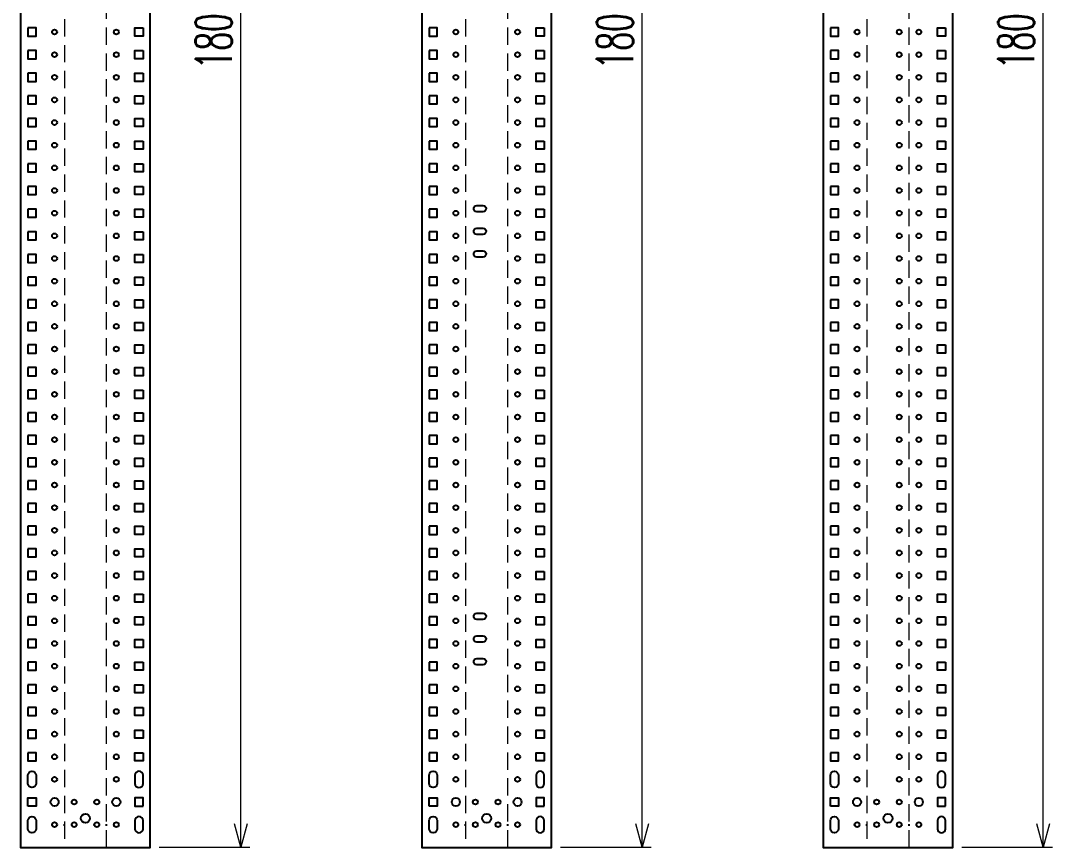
# Model space of a CAD drawing. Header units: millimetres. Extents: x 44190 to 77260, y -67199 to -50358.
# Drawn here: x 64819 to 65959, y -57445 to -56533 of the extents above; entities that cross this region are included whole.
import ezdxf

# ---------------------------------------------------------------- set-up
doc = ezdxf.new("R2010")
doc.units = ezdxf.units.MM
doc.header["$LTSCALE"] = 3
doc.linetypes.add('HIDDEN', pattern=[9.525, 6.35, -3.175])
doc.layers.add('@.DM. KÍCH THƯỚC', color=8, linetype='Continuous', transparency=0.2)
doc.layers.add('@.DM. NÉT CHÍNH', color=7, linetype='Continuous')
doc.layers.add('@.DM. NÉT ĐỤC', color=2, linetype='Continuous')
doc.layers.add('@.DM. NÉT ĐỨT', color=8, linetype='HIDDEN', lineweight=9)
doc.styles.add('Ann_w01', font='romans.shx', dxfattribs={"width": 0.6, "bigfont": 'chineset.shx'})
doc.dimstyles.new('Dim 01_SC20', dxfattribs={"dimscale": 20, "dimtxt": 2, "dimasz": 1.3, "dimexe": 0.5, "dimexo": 0.5, "dimgap": 0.5, "dimtad": 1, "dimdec": 1, "dimzin": 12, "dimdsep": 46, "dimtxsty": 'Ann_w01', "dimblk": 'OPEN30', "dimcen": 1.5, "dimclrd": 6, "dimclre": 6, "dimclrt": 3, "dimadec": 1, "dimazin": 3, "dimtm": 1e-09, "dimtfac": 1, "dimtdec": 1, "dimtix": 1, "dimtmove": 0, "dimatfit": 3, "dimldrblk": 'OPEN30', "dimfxl": 1, "dimtolj": 1, "dimlwd": 20, "dimlwe": 20, "dimarcsym": 0})

# ---------------------------------------------------------------- blocks, each defined once
blk = doc.blocks.new('_Open30')
at = {"color": 0, "linetype": 'ByBlock', "lineweight": -2}
for p, q in [((-1, 0.268), (0, 0)), ((0, 0), (-1, -0.268)), ((0, 0), (-1, 0))]:
    blk.add_line(p, q, dxfattribs=at)
blk = doc.blocks.new('*D179')
at = {"layer": '@.DM. KÍCH THƯỚC', "color": 6, "lineweight": 20, "transparency": 16777216}
for p, q in [((65415.6, -55645.2), (65515.6, -55645.2)), ((65505.6, -57419.2), (65505.6, -55671.2)), ((65415.6, -57445.2), (65515.6, -57445.2))]:
    blk.add_line(p, q, dxfattribs=at)
at = {"layer": 'Defpoints', "color": 0, "transparency": 16777216}
for p in [(65405.6, -55645.2), (65505.6, -55645.2), (65405.6, -57445.2)]:
    blk.add_point(p, dxfattribs=at)
at = {"layer": '@.DM. KÍCH THƯỚC', "color": 6, "lineweight": 20, "transparency": 16777216, "xscale": 26, "yscale": 26, "zscale": 26}
for p, rotation in [((65505.6, -55645.2), 90), ((65505.6, -57445.2), 270)]:
    blk.add_blockref('_Open30', p, dxfattribs=dict(at, rotation=rotation))
at = {"layer": '@.DM. KÍCH THƯỚC', "color": 3, "transparency": 16777216, "insert": (65475.6, -56545.2), "char_height": 40, "attachment_point": 5, "rotation": 90, "style": 'Ann_w01'}
blk.add_mtext('\\A1;1800', dxfattribs=at)
blk = doc.blocks.new('*D183')
at = {"layer": '@.DM. KÍCH THƯỚC', "color": 6, "lineweight": 20, "transparency": 16777216}
for p, q in [((64972.4, -55645.2), (65072.4, -55645.2)), ((65062.4, -57419.2), (65062.4, -55671.2)), ((64972.4, -57445.2), (65072.4, -57445.2))]:
    blk.add_line(p, q, dxfattribs=at)
at = {"layer": 'Defpoints', "color": 0, "transparency": 16777216}
for p in [(64962.4, -55645.2), (65062.4, -55645.2), (64962.4, -57445.2)]:
    blk.add_point(p, dxfattribs=at)
at = {"layer": '@.DM. KÍCH THƯỚC', "color": 6, "lineweight": 20, "transparency": 16777216, "xscale": 26, "yscale": 26, "zscale": 26}
for p, rotation in [((65062.4, -55645.2), 90), ((65062.4, -57445.2), 270)]:
    blk.add_blockref('_Open30', p, dxfattribs=dict(at, rotation=rotation))
at = {"layer": '@.DM. KÍCH THƯỚC', "color": 3, "transparency": 16777216, "insert": (65032.4, -56545.2), "char_height": 40, "attachment_point": 5, "rotation": 90, "style": 'Ann_w01'}
blk.add_mtext('\\A1;1800', dxfattribs=at)
blk = doc.blocks.new('*D196')
at = {"layer": '@.DM. KÍCH THƯỚC', "color": 6, "lineweight": 20, "transparency": 16777216}
for p, q in [((65858.8, -55645.2), (65958.8, -55645.2)), ((65948.8, -57419.2), (65948.8, -55671.2)), ((65858.8, -57445.2), (65958.8, -57445.2))]:
    blk.add_line(p, q, dxfattribs=at)
at = {"layer": 'Defpoints', "color": 0, "transparency": 16777216}
for p in [(65848.8, -55645.2), (65948.8, -55645.2), (65848.8, -57445.2)]:
    blk.add_point(p, dxfattribs=at)
at = {"layer": '@.DM. KÍCH THƯỚC', "color": 6, "lineweight": 20, "transparency": 16777216, "xscale": 26, "yscale": 26, "zscale": 26}
for p, rotation in [((65948.8, -55645.2), 90), ((65948.8, -57445.2), 270)]:
    blk.add_blockref('_Open30', p, dxfattribs=dict(at, rotation=rotation))
at = {"layer": '@.DM. KÍCH THƯỚC', "color": 3, "transparency": 16777216, "insert": (65918.8, -56545.2), "char_height": 40, "attachment_point": 5, "rotation": 90, "style": 'Ann_w01'}
blk.add_mtext('\\A1;1800', dxfattribs=at)

msp = doc.modelspace()

# ---------------------------------------------------------------- linework, layer by layer
at = {"layer": '@.DM. NÉT CHÍNH', "color": 1}
for p, q in [((64867.5, -57421.52), (64867.5, -57419.52)), ((64914.1, -57421.52), (64914.1, -57419.52)), ((65310.7, -57421.52), (65310.7, -57419.52)), ((65357.3, -57421.52), (65357.3, -57419.52)), ((65753.9, -57421.52), (65753.9, -57419.52)), ((65800.5, -57421.52), (65800.5, -57419.52))]:
    msp.add_line(p, q, dxfattribs=at)
at = {"layer": '@.DM. NÉT CHÍNH'}
for points in [[(64819.2, -55645.24), (64819.2, -57445.24), (64962.4, -57445.24), (64962.4, -55645.24)], [(65262.4, -55645.24), (65262.4, -57445.24), (65405.6, -57445.24), (65405.6, -55645.24)], [(65705.6, -55645.24), (65705.6, -57445.24), (65848.8, -57445.24), (65848.8, -55645.24)]]:
    msp.add_lwpolyline(points, close=True, dxfattribs=at)
at = {"layer": '@.DM. NÉT CHÍNH', "color": 2}
for points in [[(64827.2, -56540.74), (64827.2, -56549.74), (64836.2, -56549.74), (64836.2, -56540.74)], [(64954.4, -56540.74), (64954.4, -56549.74), (64945.4, -56549.74), (64945.4, -56540.74)], [(65270.4, -56540.74), (65270.4, -56549.74), (65279.4, -56549.74), (65279.4, -56540.74)], [(65397.6, -56540.74), (65397.6, -56549.74), (65388.6, -56549.74), (65388.6, -56540.74)], [(65713.6, -56540.74), (65713.6, -56549.74), (65722.6, -56549.74), (65722.6, -56540.74)], [(65840.8, -56540.74), (65840.8, -56549.74), (65831.8, -56549.74), (65831.8, -56540.74)], [(64827.2, -56565.74), (64827.2, -56574.74), (64836.2, -56574.74), (64836.2, -56565.74)], [(64954.4, -56565.74), (64954.4, -56574.74), (64945.4, -56574.74), (64945.4, -56565.74)], [(65270.4, -56565.74), (65270.4, -56574.74), (65279.4, -56574.74), (65279.4, -56565.74)], [(65397.6, -56565.74), (65397.6, -56574.74), (65388.6, -56574.74), (65388.6, -56565.74)], [(65713.6, -56565.74), (65713.6, -56574.74), (65722.6, -56574.74), (65722.6, -56565.74)], [(65840.8, -56565.74), (65840.8, -56574.74), (65831.8, -56574.74), (65831.8, -56565.74)], [(64827.2, -56590.74), (64827.2, -56599.74), (64836.2, -56599.74), (64836.2, -56590.74)], [(64954.4, -56590.74), (64954.4, -56599.74), (64945.4, -56599.74), (64945.4, -56590.74)], [(65270.4, -56590.74), (65270.4, -56599.74), (65279.4, -56599.74), (65279.4, -56590.74)], [(65397.6, -56590.74), (65397.6, -56599.74), (65388.6, -56599.74), (65388.6, -56590.74)], [(65713.6, -56590.74), (65713.6, -56599.74), (65722.6, -56599.74), (65722.6, -56590.74)], [(65840.8, -56590.74), (65840.8, -56599.74), (65831.8, -56599.74), (65831.8, -56590.74)], [(64827.2, -56615.74), (64827.2, -56624.74), (64836.2, -56624.74), (64836.2, -56615.74)], [(64954.4, -56615.74), (64954.4, -56624.74), (64945.4, -56624.74), (64945.4, -56615.74)], [(65270.4, -56615.74), (65270.4, -56624.74), (65279.4, -56624.74), (65279.4, -56615.74)], [(65397.6, -56615.74), (65397.6, -56624.74), (65388.6, -56624.74), (65388.6, -56615.74)], [(65713.6, -56615.74), (65713.6, -56624.74), (65722.6, -56624.74), (65722.6, -56615.74)], [(65840.8, -56615.74), (65840.8, -56624.74), (65831.8, -56624.74), (65831.8, -56615.74)], [(64827.2, -56640.74), (64827.2, -56649.74), (64836.2, -56649.74), (64836.2, -56640.74)], [(64954.4, -56640.74), (64954.4, -56649.74), (64945.4, -56649.74), (64945.4, -56640.74)], [(65270.4, -56640.74), (65270.4, -56649.74), (65279.4, -56649.74), (65279.4, -56640.74)], [(65397.6, -56640.74), (65397.6, -56649.74), (65388.6, -56649.74), (65388.6, -56640.74)], [(65713.6, -56640.74), (65713.6, -56649.74), (65722.6, -56649.74), (65722.6, -56640.74)], [(65840.8, -56640.74), (65840.8, -56649.74), (65831.8, -56649.74), (65831.8, -56640.74)], [(64827.2, -56665.74), (64827.2, -56674.74), (64836.2, -56674.74), (64836.2, -56665.74)], [(64954.4, -56665.74), (64954.4, -56674.74), (64945.4, -56674.74), (64945.4, -56665.74)], [(65270.4, -56665.74), (65270.4, -56674.74), (65279.4, -56674.74), (65279.4, -56665.74)], [(65397.6, -56665.74), (65397.6, -56674.74), (65388.6, -56674.74), (65388.6, -56665.74)], [(65713.6, -56665.74), (65713.6, -56674.74), (65722.6, -56674.74), (65722.6, -56665.74)], [(65840.8, -56665.74), (65840.8, -56674.74), (65831.8, -56674.74), (65831.8, -56665.74)], [(64827.2, -56690.74), (64827.2, -56699.74), (64836.2, -56699.74), (64836.2, -56690.74)], [(64954.4, -56690.74), (64954.4, -56699.74), (64945.4, -56699.74), (64945.4, -56690.74)], [(65270.4, -56690.74), (65270.4, -56699.74), (65279.4, -56699.74), (65279.4, -56690.74)], [(65397.6, -56690.74), (65397.6, -56699.74), (65388.6, -56699.74), (65388.6, -56690.74)], [(65713.6, -56690.74), (65713.6, -56699.74), (65722.6, -56699.74), (65722.6, -56690.74)], [(65840.8, -56690.74), (65840.8, -56699.74), (65831.8, -56699.74), (65831.8, -56690.74)], [(64827.2, -56715.74), (64827.2, -56724.74), (64836.2, -56724.74), (64836.2, -56715.74)], [(64954.4, -56715.74), (64954.4, -56724.74), (64945.4, -56724.74), (64945.4, -56715.74)], [(65270.4, -56715.74), (65270.4, -56724.74), (65279.4, -56724.74), (65279.4, -56715.74)], [(65397.6, -56715.74), (65397.6, -56724.74), (65388.6, -56724.74), (65388.6, -56715.74)], [(65713.6, -56715.74), (65713.6, -56724.74), (65722.6, -56724.74), (65722.6, -56715.74)], [(65840.8, -56715.74), (65840.8, -56724.74), (65831.8, -56724.74), (65831.8, -56715.74)], [(64827.2, -56740.74), (64827.2, -56749.74), (64836.2, -56749.74), (64836.2, -56740.74)], [(64954.4, -56740.74), (64954.4, -56749.74), (64945.4, -56749.74), (64945.4, -56740.74)], [(65270.4, -56740.74), (65270.4, -56749.74), (65279.4, -56749.74), (65279.4, -56740.74)], [(65397.6, -56740.74), (65397.6, -56749.74), (65388.6, -56749.74), (65388.6, -56740.74)], [(65713.6, -56740.74), (65713.6, -56749.74), (65722.6, -56749.74), (65722.6, -56740.74)], [(65840.8, -56740.74), (65840.8, -56749.74), (65831.8, -56749.74), (65831.8, -56740.74)], [(64827.2, -56765.74), (64827.2, -56774.74), (64836.2, -56774.74), (64836.2, -56765.74)], [(64954.4, -56765.74), (64954.4, -56774.74), (64945.4, -56774.74), (64945.4, -56765.74)], [(65270.4, -56765.74), (65270.4, -56774.74), (65279.4, -56774.74), (65279.4, -56765.74)], [(65397.6, -56765.74), (65397.6, -56774.74), (65388.6, -56774.74), (65388.6, -56765.74)], [(65713.6, -56765.74), (65713.6, -56774.74), (65722.6, -56774.74), (65722.6, -56765.74)], [(65840.8, -56765.74), (65840.8, -56774.74), (65831.8, -56774.74), (65831.8, -56765.74)], [(64827.2, -56790.74), (64827.2, -56799.74), (64836.2, -56799.74), (64836.2, -56790.74)], [(64954.4, -56790.74), (64954.4, -56799.74), (64945.4, -56799.74), (64945.4, -56790.74)], [(65270.4, -56790.74), (65270.4, -56799.74), (65279.4, -56799.74), (65279.4, -56790.74)], [(65397.6, -56790.74), (65397.6, -56799.74), (65388.6, -56799.74), (65388.6, -56790.74)], [(65713.6, -56790.74), (65713.6, -56799.74), (65722.6, -56799.74), (65722.6, -56790.74)], [(65840.8, -56790.74), (65840.8, -56799.74), (65831.8, -56799.74), (65831.8, -56790.74)], [(64827.2, -56815.74), (64827.2, -56824.74), (64836.2, -56824.74), (64836.2, -56815.74)], [(64954.4, -56815.74), (64954.4, -56824.74), (64945.4, -56824.74), (64945.4, -56815.74)], [(65270.4, -56815.74), (65270.4, -56824.74), (65279.4, -56824.74), (65279.4, -56815.74)], [(65397.6, -56815.74), (65397.6, -56824.74), (65388.6, -56824.74), (65388.6, -56815.74)], [(65713.6, -56815.74), (65713.6, -56824.74), (65722.6, -56824.74), (65722.6, -56815.74)], [(65840.8, -56815.74), (65840.8, -56824.74), (65831.8, -56824.74), (65831.8, -56815.74)], [(64827.2, -56840.74), (64827.2, -56849.74), (64836.2, -56849.74), (64836.2, -56840.74)], [(64954.4, -56840.74), (64954.4, -56849.74), (64945.4, -56849.74), (64945.4, -56840.74)], [(65270.4, -56840.74), (65270.4, -56849.74), (65279.4, -56849.74), (65279.4, -56840.74)], [(65397.6, -56840.74), (65397.6, -56849.74), (65388.6, -56849.74), (65388.6, -56840.74)], [(65713.6, -56840.74), (65713.6, -56849.74), (65722.6, -56849.74), (65722.6, -56840.74)], [(65840.8, -56840.74), (65840.8, -56849.74), (65831.8, -56849.74), (65831.8, -56840.74)], [(64827.2, -56865.74), (64827.2, -56874.74), (64836.2, -56874.74), (64836.2, -56865.74)], [(64954.4, -56865.74), (64954.4, -56874.74), (64945.4, -56874.74), (64945.4, -56865.74)], [(65270.4, -56865.74), (65270.4, -56874.74), (65279.4, -56874.74), (65279.4, -56865.74)], [(65397.6, -56865.74), (65397.6, -56874.74), (65388.6, -56874.74), (65388.6, -56865.74)], [(65713.6, -56865.74), (65713.6, -56874.74), (65722.6, -56874.74), (65722.6, -56865.74)], [(65840.8, -56865.74), (65840.8, -56874.74), (65831.8, -56874.74), (65831.8, -56865.74)], [(64827.2, -56890.74), (64827.2, -56899.74), (64836.2, -56899.74), (64836.2, -56890.74)], [(64954.4, -56890.74), (64954.4, -56899.74), (64945.4, -56899.74), (64945.4, -56890.74)], [(65270.4, -56890.74), (65270.4, -56899.74), (65279.4, -56899.74), (65279.4, -56890.74)], [(65397.6, -56890.74), (65397.6, -56899.74), (65388.6, -56899.74), (65388.6, -56890.74)], [(65713.6, -56890.74), (65713.6, -56899.74), (65722.6, -56899.74), (65722.6, -56890.74)], [(65840.8, -56890.74), (65840.8, -56899.74), (65831.8, -56899.74), (65831.8, -56890.74)], [(64827.2, -56915.74), (64827.2, -56924.74), (64836.2, -56924.74), (64836.2, -56915.74)], [(64954.4, -56915.74), (64954.4, -56924.74), (64945.4, -56924.74), (64945.4, -56915.74)], [(65270.4, -56915.74), (65270.4, -56924.74), (65279.4, -56924.74), (65279.4, -56915.74)], [(65397.6, -56915.74), (65397.6, -56924.74), (65388.6, -56924.74), (65388.6, -56915.74)], [(65713.6, -56915.74), (65713.6, -56924.74), (65722.6, -56924.74), (65722.6, -56915.74)], [(65840.8, -56915.74), (65840.8, -56924.74), (65831.8, -56924.74), (65831.8, -56915.74)], [(64827.2, -56940.74), (64827.2, -56949.74), (64836.2, -56949.74), (64836.2, -56940.74)], [(64954.4, -56940.74), (64954.4, -56949.74), (64945.4, -56949.74), (64945.4, -56940.74)], [(65270.4, -56940.74), (65270.4, -56949.74), (65279.4, -56949.74), (65279.4, -56940.74)], [(65397.6, -56940.74), (65397.6, -56949.74), (65388.6, -56949.74), (65388.6, -56940.74)], [(65713.6, -56940.74), (65713.6, -56949.74), (65722.6, -56949.74), (65722.6, -56940.74)], [(65840.8, -56940.74), (65840.8, -56949.74), (65831.8, -56949.74), (65831.8, -56940.74)], [(64827.2, -56965.74), (64827.2, -56974.74), (64836.2, -56974.74), (64836.2, -56965.74)], [(64954.4, -56965.74), (64954.4, -56974.74), (64945.4, -56974.74), (64945.4, -56965.74)], [(65270.4, -56965.74), (65270.4, -56974.74), (65279.4, -56974.74), (65279.4, -56965.74)], [(65397.6, -56965.74), (65397.6, -56974.74), (65388.6, -56974.74), (65388.6, -56965.74)], [(65713.6, -56965.74), (65713.6, -56974.74), (65722.6, -56974.74), (65722.6, -56965.74)], [(65840.8, -56965.74), (65840.8, -56974.74), (65831.8, -56974.74), (65831.8, -56965.74)], [(64827.2, -56990.74), (64827.2, -56999.74), (64836.2, -56999.74), (64836.2, -56990.74)], [(64954.4, -56990.74), (64954.4, -56999.74), (64945.4, -56999.74), (64945.4, -56990.74)], [(65270.4, -56990.74), (65270.4, -56999.74), (65279.4, -56999.74), (65279.4, -56990.74)], [(65397.6, -56990.74), (65397.6, -56999.74), (65388.6, -56999.74), (65388.6, -56990.74)], [(65713.6, -56990.74), (65713.6, -56999.74), (65722.6, -56999.74), (65722.6, -56990.74)], [(65840.8, -56990.74), (65840.8, -56999.74), (65831.8, -56999.74), (65831.8, -56990.74)], [(64827.2, -57015.74), (64827.2, -57024.74), (64836.2, -57024.74), (64836.2, -57015.74)], [(64954.4, -57015.74), (64954.4, -57024.74), (64945.4, -57024.74), (64945.4, -57015.74)], [(65270.4, -57015.74), (65270.4, -57024.74), (65279.4, -57024.74), (65279.4, -57015.74)], [(65397.6, -57015.74), (65397.6, -57024.74), (65388.6, -57024.74), (65388.6, -57015.74)], [(65713.6, -57015.74), (65713.6, -57024.74), (65722.6, -57024.74), (65722.6, -57015.74)], [(65840.8, -57015.74), (65840.8, -57024.74), (65831.8, -57024.74), (65831.8, -57015.74)], [(64827.2, -57040.74), (64827.2, -57049.74), (64836.2, -57049.74), (64836.2, -57040.74)], [(64954.4, -57040.74), (64954.4, -57049.74), (64945.4, -57049.74), (64945.4, -57040.74)], [(65270.4, -57040.74), (65270.4, -57049.74), (65279.4, -57049.74), (65279.4, -57040.74)], [(65397.6, -57040.74), (65397.6, -57049.74), (65388.6, -57049.74), (65388.6, -57040.74)], [(65713.6, -57040.74), (65713.6, -57049.74), (65722.6, -57049.74), (65722.6, -57040.74)], [(65840.8, -57040.74), (65840.8, -57049.74), (65831.8, -57049.74), (65831.8, -57040.74)], [(64827.2, -57065.74), (64827.2, -57074.74), (64836.2, -57074.74), (64836.2, -57065.74)], [(64954.4, -57065.74), (64954.4, -57074.74), (64945.4, -57074.74), (64945.4, -57065.74)], [(65270.4, -57065.74), (65270.4, -57074.74), (65279.4, -57074.74), (65279.4, -57065.74)], [(65397.6, -57065.74), (65397.6, -57074.74), (65388.6, -57074.74), (65388.6, -57065.74)], [(65713.6, -57065.74), (65713.6, -57074.74), (65722.6, -57074.74), (65722.6, -57065.74)], [(65840.8, -57065.74), (65840.8, -57074.74), (65831.8, -57074.74), (65831.8, -57065.74)], [(64827.2, -57090.74), (64827.2, -57099.74), (64836.2, -57099.74), (64836.2, -57090.74)], [(64954.4, -57090.74), (64954.4, -57099.74), (64945.4, -57099.74), (64945.4, -57090.74)], [(65270.4, -57090.74), (65270.4, -57099.74), (65279.4, -57099.74), (65279.4, -57090.74)], [(65397.6, -57090.74), (65397.6, -57099.74), (65388.6, -57099.74), (65388.6, -57090.74)], [(65713.6, -57090.74), (65713.6, -57099.74), (65722.6, -57099.74), (65722.6, -57090.74)], [(65840.8, -57090.74), (65840.8, -57099.74), (65831.8, -57099.74), (65831.8, -57090.74)], [(64827.2, -57115.74), (64827.2, -57124.74), (64836.2, -57124.74), (64836.2, -57115.74)], [(64954.4, -57115.74), (64954.4, -57124.74), (64945.4, -57124.74), (64945.4, -57115.74)], [(65270.4, -57115.74), (65270.4, -57124.74), (65279.4, -57124.74), (65279.4, -57115.74)], [(65397.6, -57115.74), (65397.6, -57124.74), (65388.6, -57124.74), (65388.6, -57115.74)], [(65713.6, -57115.74), (65713.6, -57124.74), (65722.6, -57124.74), (65722.6, -57115.74)], [(65840.8, -57115.74), (65840.8, -57124.74), (65831.8, -57124.74), (65831.8, -57115.74)], [(64827.2, -57140.74), (64827.2, -57149.74), (64836.2, -57149.74), (64836.2, -57140.74)], [(64954.4, -57140.74), (64954.4, -57149.74), (64945.4, -57149.74), (64945.4, -57140.74)], [(65270.4, -57140.74), (65270.4, -57149.74), (65279.4, -57149.74), (65279.4, -57140.74)], [(65397.6, -57140.74), (65397.6, -57149.74), (65388.6, -57149.74), (65388.6, -57140.74)], [(65713.6, -57140.74), (65713.6, -57149.74), (65722.6, -57149.74), (65722.6, -57140.74)], [(65840.8, -57140.74), (65840.8, -57149.74), (65831.8, -57149.74), (65831.8, -57140.74)], [(64827.2, -57165.74), (64827.2, -57174.74), (64836.2, -57174.74), (64836.2, -57165.74)], [(64954.4, -57165.74), (64954.4, -57174.74), (64945.4, -57174.74), (64945.4, -57165.74)], [(65270.4, -57165.74), (65270.4, -57174.74), (65279.4, -57174.74), (65279.4, -57165.74)], [(65397.6, -57165.74), (65397.6, -57174.74), (65388.6, -57174.74), (65388.6, -57165.74)], [(65713.6, -57165.74), (65713.6, -57174.74), (65722.6, -57174.74), (65722.6, -57165.74)], [(65840.8, -57165.74), (65840.8, -57174.74), (65831.8, -57174.74), (65831.8, -57165.74)], [(64827.2, -57190.74), (64827.2, -57199.74), (64836.2, -57199.74), (64836.2, -57190.74)], [(64954.4, -57190.74), (64954.4, -57199.74), (64945.4, -57199.74), (64945.4, -57190.74)], [(65270.4, -57190.74), (65270.4, -57199.74), (65279.4, -57199.74), (65279.4, -57190.74)], [(65397.6, -57190.74), (65397.6, -57199.74), (65388.6, -57199.74), (65388.6, -57190.74)], [(65713.6, -57190.74), (65713.6, -57199.74), (65722.6, -57199.74), (65722.6, -57190.74)], [(65840.8, -57190.74), (65840.8, -57199.74), (65831.8, -57199.74), (65831.8, -57190.74)], [(64827.2, -57215.74), (64827.2, -57224.74), (64836.2, -57224.74), (64836.2, -57215.74)], [(64954.4, -57215.74), (64954.4, -57224.74), (64945.4, -57224.74), (64945.4, -57215.74)], [(65270.4, -57215.74), (65270.4, -57224.74), (65279.4, -57224.74), (65279.4, -57215.74)], [(65397.6, -57215.74), (65397.6, -57224.74), (65388.6, -57224.74), (65388.6, -57215.74)], [(65713.6, -57215.74), (65713.6, -57224.74), (65722.6, -57224.74), (65722.6, -57215.74)], [(65840.8, -57215.74), (65840.8, -57224.74), (65831.8, -57224.74), (65831.8, -57215.74)], [(64827.2, -57240.74), (64827.2, -57249.74), (64836.2, -57249.74), (64836.2, -57240.74)], [(64954.4, -57240.74), (64954.4, -57249.74), (64945.4, -57249.74), (64945.4, -57240.74)], [(65270.4, -57240.74), (65270.4, -57249.74), (65279.4, -57249.74), (65279.4, -57240.74)], [(65397.6, -57240.74), (65397.6, -57249.74), (65388.6, -57249.74), (65388.6, -57240.74)], [(65713.6, -57240.74), (65713.6, -57249.74), (65722.6, -57249.74), (65722.6, -57240.74)], [(65840.8, -57240.74), (65840.8, -57249.74), (65831.8, -57249.74), (65831.8, -57240.74)], [(64827.2, -57265.74), (64827.2, -57274.74), (64836.2, -57274.74), (64836.2, -57265.74)], [(64954.4, -57265.74), (64954.4, -57274.74), (64945.4, -57274.74), (64945.4, -57265.74)], [(65270.4, -57265.74), (65270.4, -57274.74), (65279.4, -57274.74), (65279.4, -57265.74)], [(65397.6, -57265.74), (65397.6, -57274.74), (65388.6, -57274.74), (65388.6, -57265.74)], [(65713.6, -57265.74), (65713.6, -57274.74), (65722.6, -57274.74), (65722.6, -57265.74)], [(65840.8, -57265.74), (65840.8, -57274.74), (65831.8, -57274.74), (65831.8, -57265.74)], [(64827.2, -57290.74), (64827.2, -57299.74), (64836.2, -57299.74), (64836.2, -57290.74)], [(64954.4, -57290.74), (64954.4, -57299.74), (64945.4, -57299.74), (64945.4, -57290.74)], [(65270.4, -57290.74), (65270.4, -57299.74), (65279.4, -57299.74), (65279.4, -57290.74)], [(65397.6, -57290.74), (65397.6, -57299.74), (65388.6, -57299.74), (65388.6, -57290.74)], [(65713.6, -57290.74), (65713.6, -57299.74), (65722.6, -57299.74), (65722.6, -57290.74)], [(65840.8, -57290.74), (65840.8, -57299.74), (65831.8, -57299.74), (65831.8, -57290.74)], [(64827.2, -57315.74), (64827.2, -57324.74), (64836.2, -57324.74), (64836.2, -57315.74)], [(64954.4, -57315.74), (64954.4, -57324.74), (64945.4, -57324.74), (64945.4, -57315.74)], [(65270.4, -57315.74), (65270.4, -57324.74), (65279.4, -57324.74), (65279.4, -57315.74)], [(65397.6, -57315.74), (65397.6, -57324.74), (65388.6, -57324.74), (65388.6, -57315.74)], [(65713.6, -57315.74), (65713.6, -57324.74), (65722.6, -57324.74), (65722.6, -57315.74)], [(65840.8, -57315.74), (65840.8, -57324.74), (65831.8, -57324.74), (65831.8, -57315.74)], [(64827.2, -57340.74), (64827.2, -57349.74), (64836.2, -57349.74), (64836.2, -57340.74)], [(64954.4, -57340.74), (64954.4, -57349.74), (64945.4, -57349.74), (64945.4, -57340.74)], [(65270.4, -57340.74), (65270.4, -57349.74), (65279.4, -57349.74), (65279.4, -57340.74)], [(65397.6, -57340.74), (65397.6, -57349.74), (65388.6, -57349.74), (65388.6, -57340.74)], [(65713.6, -57340.74), (65713.6, -57349.74), (65722.6, -57349.74), (65722.6, -57340.74)], [(65840.8, -57340.74), (65840.8, -57349.74), (65831.8, -57349.74), (65831.8, -57340.74)], [(64827.2, -57399.74), (64827.2, -57390.74), (64836.2, -57390.74), (64836.2, -57399.74)], [(64954.4, -57399.74), (64954.4, -57390.74), (64945.4, -57390.74), (64945.4, -57399.74)], [(65270.4, -57399.74), (65270.4, -57390.74), (65279.4, -57390.74), (65279.4, -57399.74)], [(65397.6, -57399.74), (65397.6, -57390.74), (65388.6, -57390.74), (65388.6, -57399.74)], [(65713.6, -57399.74), (65713.6, -57390.74), (65722.6, -57390.74), (65722.6, -57399.74)], [(65840.8, -57399.74), (65840.8, -57390.74), (65831.8, -57390.74), (65831.8, -57399.74)]]:
    msp.add_lwpolyline(points, close=True, dxfattribs=at)
for points in [[(64836.2, -57365.74), (64836.2, -57374.74, -1), (64827.2, -57374.74), (64827.2, -57365.74, -1)], [(64945.4, -57365.74), (64945.4, -57374.74, 1), (64954.4, -57374.74), (64954.4, -57365.74, 1)], [(65279.4, -57365.74), (65279.4, -57374.74, -1), (65270.4, -57374.74), (65270.4, -57365.74, -1)], [(65388.6, -57365.74), (65388.6, -57374.74, 1), (65397.6, -57374.74), (65397.6, -57365.74, 1)], [(65722.6, -57365.74), (65722.6, -57374.74, -1), (65713.6, -57374.74), (65713.6, -57365.74, -1)], [(65831.8, -57365.74), (65831.8, -57374.74, 1), (65840.8, -57374.74), (65840.8, -57365.74, 1)], [(64836.2, -57415.74), (64836.2, -57424.74, -1), (64827.2, -57424.74), (64827.2, -57415.74, -1)], [(64945.4, -57415.74), (64945.4, -57424.74, 1), (64954.4, -57424.74), (64954.4, -57415.74, 1)], [(65279.4, -57415.74), (65279.4, -57424.74, -1), (65270.4, -57424.74), (65270.4, -57415.74, -1)], [(65388.6, -57415.74), (65388.6, -57424.74, 1), (65397.6, -57424.74), (65397.6, -57415.74, 1)], [(65722.6, -57415.74), (65722.6, -57424.74, -1), (65713.6, -57424.74), (65713.6, -57415.74, -1)], [(65831.8, -57415.74), (65831.8, -57424.74, 1), (65840.8, -57424.74), (65840.8, -57415.74, 1)]]:
    msp.add_lwpolyline(points, format="xyb", close=True, dxfattribs=at)
for centre, radius in [((64856.7, -56545.24), 2.7), ((64924.9, -56545.24), 2.7), ((65299.9, -56545.24), 2.7), ((65368.1, -56545.24), 2.7), ((65743.1, -56545.24), 2.7), ((65789.7, -56545.24), 2.7), ((65811.3, -56545.24), 2.7), ((64856.7, -56570.24), 2.7), ((64924.9, -56570.24), 2.7), ((65299.9, -56570.24), 2.7), ((65368.1, -56570.24), 2.7), ((65743.1, -56570.24), 2.7), ((65789.7, -56570.24), 2.7), ((65811.3, -56570.24), 2.7), ((64856.7, -56595.24), 2.7), ((64924.9, -56595.24), 2.7), ((65299.9, -56595.24), 2.7), ((65368.1, -56595.24), 2.7), ((65743.1, -56595.24), 2.7), ((65789.7, -56595.24), 2.7), ((65811.3, -56595.24), 2.7), ((64856.7, -56620.24), 2.7), ((64924.9, -56620.24), 2.7), ((65299.9, -56620.24), 2.7), ((65368.1, -56620.24), 2.7), ((65743.1, -56620.24), 2.7), ((65789.7, -56620.24), 2.7), ((65811.3, -56620.24), 2.7), ((64856.7, -56645.24), 2.7), ((64924.9, -56645.24), 2.7), ((65299.9, -56645.24), 2.7), ((65368.1, -56645.24), 2.7), ((65743.1, -56645.24), 2.7), ((65789.7, -56645.24), 2.7), ((65811.3, -56645.24), 2.7), ((64856.7, -56670.24), 2.7), ((64924.9, -56670.24), 2.7), ((65299.9, -56670.24), 2.7), ((65368.1, -56670.24), 2.7), ((65743.1, -56670.24), 2.7), ((65789.7, -56670.24), 2.7), ((65811.3, -56670.24), 2.7), ((64856.7, -56695.24), 2.7), ((64924.9, -56695.24), 2.7), ((65299.9, -56695.24), 2.7), ((65368.1, -56695.24), 2.7), ((65743.1, -56695.24), 2.7), ((65789.7, -56695.24), 2.7), ((65811.3, -56695.24), 2.7), ((64856.7, -56720.24), 2.7), ((64924.9, -56720.24), 2.7), ((65299.9, -56720.24), 2.7), ((65368.1, -56720.24), 2.7), ((65743.1, -56720.24), 2.7), ((65789.7, -56720.24), 2.7), ((65811.3, -56720.24), 2.7), ((64856.7, -56745.24), 2.7), ((64924.9, -56745.24), 2.7), ((65299.9, -56745.24), 2.7), ((65368.1, -56745.24), 2.7), ((65743.1, -56745.24), 2.7), ((65789.7, -56745.24), 2.7), ((65811.3, -56745.24), 2.7), ((64856.7, -56770.24), 2.7), ((64924.9, -56770.24), 2.7), ((65299.9, -56770.24), 2.7), ((65368.1, -56770.24), 2.7), ((65743.1, -56770.24), 2.7), ((65789.7, -56770.24), 2.7), ((65811.3, -56770.24), 2.7), ((64856.7, -56795.24), 2.7), ((64924.9, -56795.24), 2.7), ((65299.9, -56795.24), 2.7), ((65368.1, -56795.24), 2.7), ((65743.1, -56795.24), 2.7), ((65789.7, -56795.24), 2.7), ((65811.3, -56795.24), 2.7), ((64856.7, -56820.24), 2.7), ((64924.9, -56820.24), 2.7), ((65299.9, -56820.24), 2.7), ((65368.1, -56820.24), 2.7), ((65743.1, -56820.24), 2.7), ((65789.7, -56820.24), 2.7), ((65811.3, -56820.24), 2.7), ((64856.7, -56845.24), 2.7), ((64924.9, -56845.24), 2.7), ((65299.9, -56845.24), 2.7), ((65368.1, -56845.24), 2.7), ((65743.1, -56845.24), 2.7), ((65789.7, -56845.24), 2.7), ((65811.3, -56845.24), 2.7), ((64856.7, -56870.24), 2.7), ((64924.9, -56870.24), 2.7), ((65299.9, -56870.24), 2.7), ((65368.1, -56870.24), 2.7), ((65743.1, -56870.24), 2.7), ((65789.7, -56870.24), 2.7), ((65811.3, -56870.24), 2.7), ((64856.7, -56895.24), 2.7), ((64924.9, -56895.24), 2.7), ((65299.9, -56895.24), 2.7), ((65368.1, -56895.24), 2.7), ((65743.1, -56895.24), 2.7), ((65789.7, -56895.24), 2.7), ((65811.3, -56895.24), 2.7), ((64856.7, -56920.24), 2.7), ((64924.9, -56920.24), 2.7), ((65299.9, -56920.24), 2.7), ((65368.1, -56920.24), 2.7), ((65743.1, -56920.24), 2.7), ((65789.7, -56920.24), 2.7), ((65811.3, -56920.24), 2.7), ((64856.7, -56945.24), 2.7), ((64924.9, -56945.24), 2.7), ((65299.9, -56945.24), 2.7), ((65368.1, -56945.24), 2.7), ((65743.1, -56945.24), 2.7), ((65789.7, -56945.24), 2.7), ((65811.3, -56945.24), 2.7), ((64856.7, -56970.24), 2.7), ((64924.9, -56970.24), 2.7), ((65299.9, -56970.24), 2.7), ((65368.1, -56970.24), 2.7), ((65743.1, -56970.24), 2.7), ((65789.7, -56970.24), 2.7), ((65811.3, -56970.24), 2.7), ((64856.7, -56995.24), 2.7), ((64924.9, -56995.24), 2.7), ((65299.9, -56995.24), 2.7), ((65368.1, -56995.24), 2.7), ((65743.1, -56995.24), 2.7), ((65789.7, -56995.24), 2.7), ((65811.3, -56995.24), 2.7), ((64856.7, -57020.24), 2.7), ((64924.9, -57020.24), 2.7), ((65299.9, -57020.24), 2.7), ((65368.1, -57020.24), 2.7), ((65743.1, -57020.24), 2.7), ((65789.7, -57020.24), 2.7), ((65811.3, -57020.24), 2.7), ((64856.7, -57045.24), 2.7), ((64924.9, -57045.24), 2.7), ((65299.9, -57045.24), 2.7), ((65368.1, -57045.24), 2.7), ((65743.1, -57045.24), 2.7), ((65789.7, -57045.24), 2.7), ((65811.3, -57045.24), 2.7), ((64856.7, -57070.24), 2.7), ((64924.9, -57070.24), 2.7), ((65299.9, -57070.24), 2.7), ((65368.1, -57070.24), 2.7), ((65743.1, -57070.24), 2.7), ((65789.7, -57070.24), 2.7), ((65811.3, -57070.24), 2.7), ((64856.7, -57095.24), 2.7), ((64924.9, -57095.24), 2.7), ((65299.9, -57095.24), 2.7), ((65368.1, -57095.24), 2.7), ((65743.1, -57095.24), 2.7), ((65789.7, -57095.24), 2.7), ((65811.3, -57095.24), 2.7), ((64856.7, -57120.24), 2.7), ((64924.9, -57120.24), 2.7), ((65299.9, -57120.24), 2.7), ((65368.1, -57120.24), 2.7), ((65743.1, -57120.24), 2.7), ((65789.7, -57120.24), 2.7), ((65811.3, -57120.24), 2.7), ((64856.7, -57145.24), 2.7), ((64924.9, -57145.24), 2.7), ((65299.9, -57145.24), 2.7), ((65368.1, -57145.24), 2.7), ((65743.1, -57145.24), 2.7), ((65789.7, -57145.24), 2.7), ((65811.3, -57145.24), 2.7), ((64856.7, -57170.24), 2.7), ((64924.9, -57170.24), 2.7), ((65299.9, -57170.24), 2.7), ((65368.1, -57170.24), 2.7), ((65743.1, -57170.24), 2.7), ((65789.7, -57170.24), 2.7), ((65811.3, -57170.24), 2.7), ((64856.7, -57195.24), 2.7), ((64924.9, -57195.24), 2.7), ((65299.9, -57195.24), 2.7), ((65368.1, -57195.24), 2.7), ((65743.1, -57195.24), 2.7), ((65789.7, -57195.24), 2.7), ((65811.3, -57195.24), 2.7), ((64856.7, -57220.24), 2.7), ((64924.9, -57220.24), 2.7), ((65299.9, -57220.24), 2.7), ((65368.1, -57220.24), 2.7), ((65743.1, -57220.24), 2.7), ((65789.7, -57220.24), 2.7), ((65811.3, -57220.24), 2.7), ((64856.7, -57245.24), 2.7), ((64924.9, -57245.24), 2.7), ((65299.9, -57245.24), 2.7), ((65368.1, -57245.24), 2.7), ((65743.1, -57245.24), 2.7), ((65789.7, -57245.24), 2.7), ((65811.3, -57245.24), 2.7), ((64856.7, -57270.24), 2.7), ((64924.9, -57270.24), 2.7), ((65299.9, -57270.24), 2.7), ((65368.1, -57270.24), 2.7), ((65743.1, -57270.24), 2.7), ((65789.7, -57270.24), 2.7), ((65811.3, -57270.24), 2.7), ((64856.7, -57295.24), 2.7), ((64924.9, -57295.24), 2.7), ((65299.9, -57295.24), 2.7), ((65368.1, -57295.24), 2.7), ((65743.1, -57295.24), 2.7), ((65789.7, -57295.24), 2.7), ((65811.3, -57295.24), 2.7), ((64856.7, -57320.24), 2.7), ((64924.9, -57320.24), 2.7), ((65299.9, -57320.24), 2.7), ((65368.1, -57320.24), 2.7), ((65743.1, -57320.24), 2.7), ((65789.7, -57320.24), 2.7), ((65811.3, -57320.24), 2.7), ((64856.7, -57345.24), 2.7), ((64924.9, -57345.24), 2.7), ((65299.9, -57345.24), 2.7), ((65368.1, -57345.24), 2.7), ((65743.1, -57345.24), 2.7), ((65789.7, -57345.24), 2.7), ((65811.3, -57345.24), 2.7), ((64856.7, -57370.24), 2.7), ((64924.9, -57370.24), 2.7), ((65299.9, -57370.24), 2.7), ((65368.1, -57370.24), 2.7), ((65743.1, -57370.24), 2.7), ((65789.7, -57370.24), 2.7), ((65811.3, -57370.24), 2.7), ((64856.7, -57395.24), 4.5), ((64878.3, -57395.24), 2.7), ((64903.3, -57395.24), 2.7), ((64924.9, -57395.24), 4.5), ((65299.9, -57395.24), 4.5), ((65321.5, -57395.24), 2.7), ((65346.5, -57395.24), 2.7), ((65368.1, -57395.24), 4.5), ((65743.1, -57395.24), 4.5), ((65764.7, -57395.24), 2.7), ((65789.7, -57395.24), 2.7), ((65811.3, -57395.24), 4.5), ((64890.8, -57413.24), 5), ((65334, -57413.24), 5), ((65777.2, -57413.24), 5), ((64856.7, -57420.24), 2.7), ((64878.3, -57420.24), 2.7), ((64903.3, -57420.24), 2.7), ((64924.9, -57420.24), 2.7), ((65299.9, -57420.24), 2.7), ((65321.5, -57420.24), 2.7), ((65346.5, -57420.24), 2.7), ((65368.1, -57420.24), 2.7), ((65743.1, -57420.24), 2.7), ((65764.7, -57420.24), 2.7), ((65789.7, -57420.24), 2.7), ((65811.3, -57420.24), 2.7)]:
    msp.add_circle(centre, radius, dxfattribs=at)
at = {"layer": '@.DM. NÉT ĐỤC'}
for points in [[(65323.13, -56736.74), (65329.88, -56736.74, -1), (65329.88, -56743.74), (65323.13, -56743.74, -1)], [(65323.13, -56761.74), (65329.88, -56761.74, -1), (65329.88, -56768.74), (65323.13, -56768.74, -1)], [(65323.13, -56786.74), (65329.88, -56786.74, -1), (65329.88, -56793.74), (65323.13, -56793.74, -1)], [(65323.13, -57186.74), (65329.88, -57186.74, -1), (65329.88, -57193.74), (65323.13, -57193.74, -1)], [(65323.13, -57211.74), (65329.88, -57211.74, -1), (65329.88, -57218.74), (65323.13, -57218.74, -1)], [(65323.13, -57236.74), (65329.88, -57236.74, -1), (65329.88, -57243.74), (65323.13, -57243.74, -1)]]:
    msp.add_lwpolyline(points, format="xyb", close=True, dxfattribs=at)
at = {"layer": '@.DM. NÉT ĐỨT', "linetype": 'HIDDEN'}
for points in [[(64867.5, -55645.24), (64867.5, -57445.24)], [(64914.1, -57445.24), (64914.1, -55645.24)], [(65310.7, -55645.24), (65310.7, -57445.24)], [(65357.3, -57445.24), (65357.3, -55645.24)], [(65753.9, -55645.24), (65753.9, -57445.24)], [(65800.5, -57445.24), (65800.5, -55645.24)]]:
    msp.add_lwpolyline(points, dxfattribs=at)

# ---------------------------------------------------------------- dimensions: what is measured, and where the dimension line sits
at = {"layer": '@.DM. KÍCH THƯỚC'}
for base, p1, p2, picture, middle in [((65062.4, -55645.24), (64962.4, -57445.24), (64962.4, -55645.24), '*D183', (65032.4, -56545.24)), ((65505.6, -55645.24), (65405.6, -57445.24), (65405.6, -55645.24), '*D179', (65475.6, -56545.24)), ((65948.8, -55645.24), (65848.8, -57445.24), (65848.8, -55645.24), '*D196', (65918.8, -56545.24))]:
    dim = msp.add_linear_dim(base=base, p1=p1, p2=p2, angle=90, dimstyle='Dim 01_SC20', dxfattribs=at)
    dim.commit()
    dim.dimension.update_dxf_attribs({"geometry": picture, "text_midpoint": middle})

doc.saveas('drawing.dxf')
